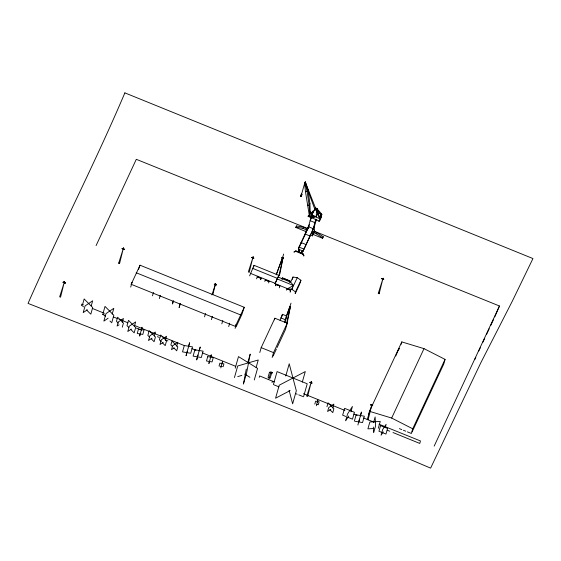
<?xml version="1.0" encoding="UTF-8"?>
<svg xmlns="http://www.w3.org/2000/svg" width="561" height="561" viewBox="0 0 561 561"><rect width="100%" height="100%" fill="white"/><g stroke="black" fill="none" stroke-linecap="round" stroke-linejoin="round"><path stroke-width="0.84" d="M314.875 209.092L311.79 214.898L316.278 216.714L316.495 209.905L314.812 209.225L305.065 182.746M282.751 257.408L283.347 257.541M290.416 307.393L289.392 306.685L289.721 307.407M320.843 217.5L320.065 216.812L320.843 217.5L321.846 214.309L317.056 208.769M243.572 383.261L246.279 369.047M287.211 322.863L290.409 306.579L289.974 306.39L285.921 317.4M283.081 257.485L278.88 275.949L279.883 273.782L283.081 257.499L282.646 257.31L276.201 274.862L282.639 257.324M286.573 323.381L290.409 306.565M60.518 297.295L64.234 282.421L59.641 296.944M119.556 263.551L123.273 248.67L118.68 263.193L119.556 263.551L119.402 262.758L118.68 263.193M212.9 294.441L215.347 284.413L211.953 294.946M249.175 272.471L252.892 257.59L248.299 272.12M307.596 396.613L311.103 382.546L306.755 396.276M379.152 293.74L382.868 278.859L378.275 293.389L379.152 293.74L378.998 292.954L378.275 293.389M368.079 419.909L371.803 405.028L367.21 419.558M140.243 333.823L139.64 336.067L142.073 327.252L141.253 330.141M187.164 351.579L186.056 355.702L189.625 342.743L188.496 346.719M197.984 355.001L196.652 359.952L200.221 346.986L199.099 350.962M209.484 361.347L208.881 363.584L211.308 354.783L210.494 357.666M358.556 422.51L359.44 419.214M63.26 282.309C68.779 284.469 60.083 281.124 64.115 282.499L64.424 281.825L64.256 282.555L64.992 283.01M64.256 282.555L64.557 281.903M81.31 305.696L81.745 304.153L83.365 304.805M82.502 304.798L84.157 298.957L92.684 307.554L90.798 314.23M83.21 312.603L85.097 305.927L92.677 300.787L91.261 305.794M103.133 313.066L105.019 306.411L113.834 315.296L111.716 322.785M122.298 248.558C127.817 250.718 119.121 247.373 123.154 248.747L123.462 248.074L123.294 248.804L124.03 249.259M112.179 314.125L113.827 308.298L105.994 313.613L103.876 321.102L108.147 318.206M117.095 326.095L118.259 322L123.434 318.487L122.277 322.582M130.706 287.071L132.003 282.485L131.162 284.294L235.354 326.376L236.195 324.567L235.108 328.395M138.56 269.315L140.054 265.213L244.245 307.295L241.882 314.462L236.118 326.832M122.284 327.203L123.441 323.108L117.614 317.238L116.45 321.334L118.203 323.094M134.381 326.418L135.657 321.888L129.275 326.214L127.782 331.502L131.33 329.097M152.487 295.815L153.455 292.442M159.352 298.585L160.278 295.31M148.539 340.513L149.878 335.794L155.425 332.028L154.31 335.962M172.493 303.894L173.426 300.619M172.536 303.803L173.237 301.348M165.425 340.204L166.547 336.235L161.365 339.756L160.018 344.51L163.258 342.315M179.127 307.484L180.284 303.389M179.169 307.393L180.095 304.118M176.701 346.172L177.802 342.273L172.62 345.786L171.519 349.685L174.106 347.925M204.555 316.846L205.522 313.473M215.228 284.49L215.676 283.873L215.368 284.546L216.104 285.002L214.379 284.28L215.235 284.469M211.42 319.616L212.346 316.341M221.833 323.823L222.808 320.457M228.699 326.593L229.666 323.227M219.049 366.031L219.849 363.184L223.923 363.879L223.117 366.726M220.803 367.932L222.486 361.81L221.883 363.942M252.773 257.674L253.081 257.001L252.906 257.73L253.642 258.179L251.917 257.457L252.78 257.653M249.631 275.816L254.056 265.325L278.838 275.339L278.368 277.008M253.586 267.001L254.056 265.325M256.608 278.831L257.226 276.734L261.012 278.263L260.648 279.574M235.213 368.191L238.495 356.607L257.555 368.395L254.28 379.979M260.585 279.708L261.012 278.263M234.442 377.567L237.717 365.982L258.249 359.98L256.146 367.42M264.813 281.419L265.248 279.974L269.035 281.503L268.6 282.947M247.85 362.392L250.192 354.117L246.693 372.511L243.418 384.096M295.072 293.417L295.5 291.909L291.811 289.301L287.555 288.698L275.03 283.642L278.838 275.339M300.871 195.796L301.46 194.162L301.93 194.358L301.664 195.284L301.341 195.985L300.871 195.796L301.46 194.162M275.626 285.787L276.061 284.343L279.848 285.872L279.294 287.835M275.689 285.654L276.061 284.343M304.756 182.984L301.376 194.905L301.643 194.337M301.341 195.985L301.93 194.358M259.799 352.511L261.181 347.638L274.883 318.227L287.239 323.22L285.402 329.714L277.106 347.518M308.873 226.188L307.554 227.689L305.408 233.046L306.075 231.609L295.892 227.493L296.552 225.915L303.655 227.317L307.105 228.713M296.552 225.915L295.892 227.493M282.604 277.94L282.057 279.168L282.604 277.94L289.848 280.865L289.301 282.092L289.848 280.865M274.427 319.847L274.883 318.227M259.231 377.35L259.603 375.933L274.238 381.901M286.461 290.163L286.895 288.719L290.682 290.247L290.128 292.211M309.539 224.386L298.964 247.078L298.368 249.175L298.634 252.534L298.599 248.677L298.368 249.175L303.129 251.097L314.069 227.612L316.376 219.47L314.903 222.619L310.149 220.697L311.25 218.341M321.846 214.309L321.004 217.275A8.724 7.146 15.8 0 1 319.118 221.329L318.143 220.936L318.262 220.529L308.15 216.441L308.508 215.445L310.752 216.357L310.542 216.805L308.298 215.901L308.508 215.445M300.479 244.645L301.075 242.548L305.829 244.47L305.24 246.567M310.542 216.805L312.905 211.076L312.428 212.752L310.191 211.848L310.037 212.388L310.829 212.738L310.247 212.949M280.072 320.324L282.421 314.314L286.804 316.088M304.462 236.104L305.051 234.007L309.812 235.929L309.216 238.025M281.727 316.762L282.421 314.314M292.344 279.315L292.982 277.05L297.239 277.653L300.927 280.262L300.072 283.277M306.075 231.609L306.565 229.87L303.115 228.474L296.012 227.079M311.159 217.121L307.849 228.839L305.948 231.132M290.254 291.692L290.682 290.247M272.155 357.504L273.537 352.624L287.239 323.22M312.007 216.763L312.211 216.097L314.244 216.918L314.034 217.584L312.007 216.763L314.034 217.584M311.79 214.898L315.436 207.886L305.324 182.178M314.658 225.522L303.129 251.097L300.948 253.467L303.354 250.599L303.003 250.458L300.598 253.327L303.003 250.458M315.282 208.426L315.436 207.886L317.119 208.566L316.341 210.438L314.658 209.765M284.462 322.091L286.475 316.797M268.873 378.998L270.907 371.824M284.96 322.61L286.341 317.715M315.92 219.042L312.603 230.76L312.947 233.958L312.407 235.872L310.072 234.933M313.073 234.435L313.571 232.696L316.348 233.818L322.701 237.857L322.582 238.278L313.073 234.435L312.407 235.872M313.781 232.696L314.104 231.539L316.888 232.661L323.241 236.7L322.582 238.278M314.013 232.429L314.553 230.515L314.069 227.612M272.029 382.574L272.408 381.235M319.118 221.329L319.952 218.362L320.934 217.163M321.481 216.132L320.703 215.438L321.572 215.796M273.389 384.615L277.078 371.599L307.225 383.78L303.543 396.795M285.766 375.989L289.224 363.787L296.32 390.793L292.639 403.808M302.288 382.146L305.282 371.571L279.245 385.197L275.563 398.212L290.114 390.596M311.93 382.981L310.135 382.413L310.99 382.602L311.292 381.95M310.983 382.63L310.191 382.307M314.812 404.109L315.64 401.185L319.125 401.781L318.297 404.698L316.902 404.46M317.281 402.195L317.898 400.007L316.32 405.736M326.958 406.746L328.059 402.84L333.886 408.717L332.785 412.615L329.868 409.677M332.778 407.994L333.886 404.088L328.704 407.609L327.603 411.508L330.836 409.313M381.95 278.621L382.749 278.943L383.198 278.326L382.883 278.999L383.682 279.322L381.957 278.6M345.639 420.771L347.582 413.913L352.42 406.501L350.913 411.837M354.349 421.157L356.151 414.796L364.348 416.199L362.546 422.559L355.169 421.297M360.337 416.003L361.459 412.026L357.89 424.986M370.884 404.79L372.553 405.617L371.824 405.14L372.125 404.488L371.677 405.112M368.367 415.231L369.475 411.325L401.816 341.915L424.011 348.64L445.062 359.384L443.737 364.068L412.125 431.9M373.626 422.307L375.134 416.97L375.611 425.841L373.668 432.692M398.429 350.492L399.236 348.528M401.157 344.265L401.816 341.915M378.296 428.309L380.232 421.451L369.86 421.977L367.918 428.835L373.97 428.527M385.204 427.524L386.115 424.312L382.672 429.579L381.087 435.203L383.233 431.907M445.062 359.384L412.714 428.793L411.388 433.478L407.384 431.865M314.23 231.181L499.472 305.997L494.774 316.881M283.179 257.485L282.646 257.394L283.684 254.042M291.033 303.15L286.538 316.116M275.03 283.642L278.102 277.05L290.626 282.106L293.557 285.549L287.555 288.698M131.162 284.294L140.054 265.213M235.354 326.376L244.245 307.295M96.085 245.599L136.302 159.31L307.73 228.551M257.226 276.734L260.949 278.403M304.637 182.963L305.408 181.995L307.856 189.611L309.91 203.454L310.282 213.741L309.777 214.821L309.209 214.877L305.436 191.448L304.637 182.963L305.408 181.995M305.1 182.234L304.672 183.167L305.443 182.199L305.072 182.03M301.215 196.048L300.864 196.35L301.236 196.105A1.346 0.764 25 0 0 301.439 195.403L300.969 196.392L301.257 195.333M301.082 196.448A1.346 0.764 25 0 0 301.278 195.747L301.439 195.403M265.248 279.974L269.035 281.503M307.856 189.611L307.077 191.28L309.132 205.123L309.777 214.821M309.91 203.454L309.132 205.123L307.491 205.291M310.191 211.848L309.981 212.303L312.218 213.208L312.07 213.748L309.826 212.843M308.15 216.441L308.361 215.992M303.115 228.474L303.655 227.317M295.661 251.328L295.885 250.837L303.024 253.719L304.02 255.592L303.789 256.089L302.8 254.217L295.661 251.328L293.915 252.099L295.885 250.837M279.848 285.872L275.998 284.476M317.119 208.566L316.439 210.109L319.342 218.488L311.018 215.122M298.915 248.004L306.152 232.471M306.832 231.02L308.943 226.476M299.013 248.846L299.048 252.695L299.076 249.687M316.278 216.714L317.743 213.566L316.965 209.106M320.065 216.812L319.44 218.152L319.952 218.362M320.604 215.775L321.327 214.099L317.449 212.907M302.8 254.217L303.024 253.719M286.895 288.719L290.619 290.388M314.553 230.515L312.947 233.958L311.39 233.334M290.626 282.106L292.982 277.05M316.348 233.818L316.888 232.661M297.239 277.653L291.811 289.301L292.463 287.961M295.5 291.909L300.927 280.262M295.367 293.375L299.707 284.055M290.037 306.572L290.626 306.832L290.1 306.474M322.701 237.857L323.241 236.7M273.137 356.032L276.384 349.068M310.296 382.644L310.464 382.279L309.974 382.378M310.443 382.35L310.282 382.714L309.995 382.307M311.124 382.686L311.432 382.006M371.165 404.762L370.975 405.196L370.688 404.79L370.996 405.126M372.252 405.708L372.441 405.28L372.721 405.687L372.42 405.351M399.011 348.437L395.743 356.018M369.475 411.325L391.662 418.05L424.011 348.64M434.172 446.121L499.472 305.997M474.704 359.692L475.819 357.315M478.792 350.976L480.279 347.799M482.881 342.252L484.739 338.283M486.597 334.321L489.199 328.774M490.686 325.597L493.659 319.258M346.081 420.098L348.718 416.052M282.709 257.492L283.305 257.625M83.898 312.14L87.341 309.798M117.747 325.653L119.037 324.777M149.233 340.043L152.01 338.157M382.791 278.487L383.177 278.193L383.233 278.663L382.812 278.417M283.228 258.432L282.52 258.474L281.987 257.625M283.34 257.667L282.814 257.548M282.884 258.249L282.926 257.611L281.91 257.794L282.807 258.418L282.849 257.78L282.071 257.604M290.212 307.33C291.327 306.951 288.901 305.913 289.448 306.993L289.799 307.239M237.724 376.606L241.833 375.407M305.436 191.448L307.077 191.28L304.974 182.928M309.714 213.797L310.282 213.741M289.469 306.937L290.479 307.673L289.301 307.148L290.332 306.937L290.261 307.638L289.378 306.993M122.614 248.474L122.144 248.495L122.445 248.832L122.635 248.404L122.165 248.425L122.466 248.761M123.743 249.28L124.212 249.259L123.911 248.923L123.722 249.35L124.198 249.329M253.831 258.179L253.341 258.27L253.53 257.843L253.81 258.249M63.105 282.246L63.575 282.225M64.704 283.032L65.174 283.003M381.76 278.621L382.23 278.593L382.041 279.027L381.76 278.621L382.209 278.663M219.863 366.172L222.303 366.585M301.131 194.87L301.601 195.06M301.194 195.088L301.664 195.284M308.438 226.749L313.192 228.671M298.964 247.078L303.718 249M282.478 257.66L282.912 257.857M282.569 278.074L289.813 280.998M252.485 268.312L277.267 278.319M277.064 278.887L293.557 285.549M250.339 273.305L275.121 283.312M289.806 306.748L290.24 306.937M123.217 248.221L123.665 248.404L123.588 247.997L123.196 248.292L123.644 248.474L123.567 248.067M280.773 317.849L285.156 319.623M136.176 272.744L240.367 314.826M261.181 347.638L273.537 352.624M371.817 405.168L372.616 405.484M64.178 281.973L64.627 282.155M311.046 382.097L311.495 382.279M399.376 428.625L401.781 429.6M403.38 430.245L405.785 431.213M92.277 308.403L104.43 313.311M113.343 316.909L117.389 318.55M119.009 319.202L127.922 322.799M134.402 325.422L160.32 335.885M161.94 336.544L184.625 345.702M191.911 348.647L195.964 350.281M202.444 352.904L235.655 366.312M303.487 393.71L344.917 410.442M353.851 414.053L357.105 415.364M363.605 417.987L374.166 422.258M379.04 424.221L420.47 440.96L419.768 443.435L392.981 432.531M274.189 384.937L278.95 386.859M295.612 393.591L297.197 394.229M298.782 394.874L302.751 396.473M345.681 416.416L342.652 415.189L344.594 408.331L354.44 412.307L352.497 419.165L347.953 417.335M102.354 314.265L103.974 314.924M136.351 328.101L140.397 329.742M157.396 336.663L159.015 337.322M165.488 339.959L167.914 340.941M387.3 430.224L389.734 431.213M391.662 418.05L412.714 428.793M244.75 374.089L249.883 377.258M282.471 258.158L282.218 257.695L283.249 258.151L282.442 258.628L282.141 257.857L283.179 258.312M172.62 346.684L170.874 344.924L171.975 341.025L177.809 346.894L176.701 350.8L173.791 347.862M161.126 341.509L159.38 339.749L160.726 334.987L166.554 340.864L165.207 345.625L162.29 342.687M149.556 337.126L147.852 335.408L149.184 330.688L155.432 336.979L154.093 341.698L151.26 338.844M128.785 327.442L126.989 325.632L128.483 320.345L135.664 327.582L134.17 332.869L130.58 329.251M102.901 313.901L105.251 316.271M109.949 321.004L111.127 322.189M82.264 305.633L83.484 306.86M86.534 309.931L90.188 313.62M321.011 214.772L316.748 209.435L319.749 217.486M289.09 390.309L292.414 402.966M373.367 427.054L373.626 431.893M272.562 372.876L270.704 372.539A2.503 1.417 26 0 0 270.865 371.964L272.562 372.869M138.462 329.139L137.235 333.465L142.81 334.419L144.03 330.092L138.462 329.139M184.317 345.513L182.514 351.873L190.712 353.276L192.514 346.915L184.317 345.513M194.912 349.755L193.11 356.123L201.308 357.518L203.11 351.158L194.912 349.755M207.703 356.663L206.476 360.982L212.044 361.936L213.271 357.616L207.703 356.663M269.49 372.216L268.053 377.301L270.178 378.156L271.615 373.079L269.49 372.216M380.554 425.617L378.963 431.234L385.961 434.06L387.553 428.443L380.554 425.617M124.872 92.874C94.662 163.994 59.094 232.654 28.05 303.403L109.164 335.169L188.938 368.444L309.581 416.69L430.61 468.126L480.847 362.715L512.382 301.012L532.95 258.558L124.872 92.874M63.596 282.155L63.407 282.583L63.127 282.176L63.596 282.155M64.873 282.667L64.683 283.102L65.16 283.074L64.873 282.667M214.716 284.147L214.526 284.574L214.225 284.238L214.716 284.147M215.992 284.665L215.803 285.093L216.294 285.002L215.992 284.665M252.254 257.324L252.064 257.758L251.763 257.422L252.254 257.324M311.741 382.798L311.558 383.226L312.049 383.135L311.741 382.798M383.507 279.112L383.317 279.539L383.808 279.448L383.507 279.112M64.55 281.748L64.157 282.043L64.606 282.225L64.55 281.748M253.2 256.924L252.815 257.219L253.263 257.394L253.2 256.924M215.662 283.747L215.277 284.034L215.719 284.217L215.662 283.747M311.418 381.88L311.025 382.167L311.474 382.35L311.418 381.88M372.111 404.362L371.74 404.579L372.167 404.832L372.111 404.362M372.09 404.432L371.726 404.649L372.09 404.432M309.363 215.887L308.781 216.097L308.564 215.515L309.363 215.887"/></g></svg>
